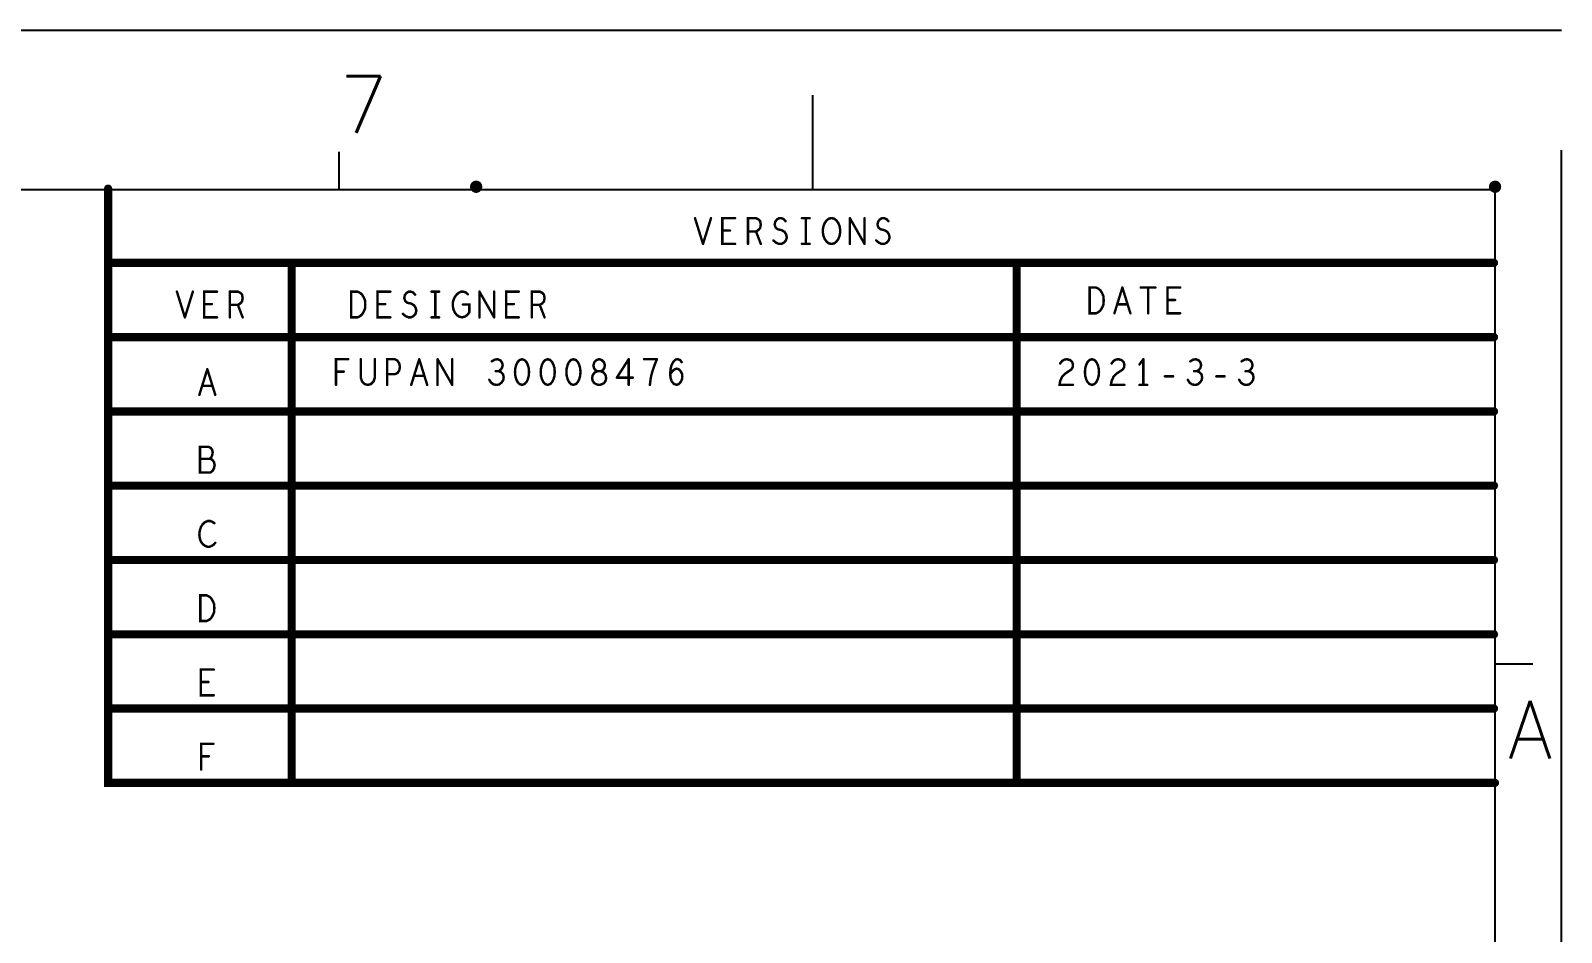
# Model space of a CAD drawing. Header units: millimetres. Extents: x 3362 to 3827, y -139 to 191.
# Drawn here: x 3731.9 to 3827.2, y 135.3 to 191.4 of the extents above; entities that cross this region are included whole.
import ezdxf

# ---------------------------------------------------------------- set-up
doc = ezdxf.new("R2010")
doc.units = ezdxf.units.MM
doc.header["$LTSCALE"] = 23.1
doc.linetypes.add('PHANTOM', pattern=[29.5, 9.5, -1.5, 3, -1.5, 3, -1.5, 9.5])
doc.layers.get('0').update_dxf_attribs({"linetype": 'CONTINUOUS'})
doc.layers.add('0PAPERF', color=2, linetype='PHANTOM', plot=False)
doc.styles.add('SIMPLEX', font='simplex.shx')

# ---------------------------------------------------------------- blocks, each defined once
blk = doc.blocks.new('PAD_R1')
at = {"const_width": 0.5}
blk.add_lwpolyline([(0.25, 0, 1), (-0.25, 0, 1)], format="xyb", close=True, dxfattribs=at)

msp = doc.modelspace()

# ---------------------------------------------------------------- linework, layer by layer
for p, q in [((3780.63, 181.48), (3780.63, 187.379)), ((3751.137, 181.48), (3751.137, 183.839)), ((3823.1, 181.48), (3367.728, 181.48)), ((3823.1, -133.505), (3823.1, 181.48)), ((3823.1, 151.987), (3825.46, 151.987))]:
    msp.add_line(p, q)
for points, const_width in [([(3736.75, 181.556), (3736.75, 144.574), (3823.1, 144.574)], 0.508), ([(3773.289, 179.715), (3773.786, 178.114)], 0.152), ([(3773.786, 178.114), (3774.283, 179.715)], 0.152), ([(3775.784, 178.114), (3774.988, 178.114), (3774.988, 179.715), (3775.784, 179.715)], 0.152), ([(3776.588, 178.114), (3776.588, 179.715), (3777.086, 179.715), (3777.245, 179.635), (3777.345, 179.528), (3777.384, 179.315), (3777.345, 179.101), (3777.225, 178.968), (3777.086, 178.888), (3776.588, 178.888)], 0.152), ([(3778.169, 178.328), (3778.328, 178.194), (3778.507, 178.114), (3778.666, 178.114), (3778.825, 178.194), (3778.945, 178.328), (3779.005, 178.514), (3778.965, 178.701), (3778.865, 178.861), (3778.686, 178.968), (3778.447, 179.021), (3778.308, 179.128), (3778.248, 179.315), (3778.288, 179.501), (3778.388, 179.635), (3778.527, 179.715), (3778.666, 179.715), (3778.806, 179.661), (3778.925, 179.528)], 0.152), ([(3779.948, 179.715), (3780.426, 179.715)], 0.152), ([(3780.187, 179.715), (3780.187, 178.114)], 0.152), ([(3782.93, 178.114), (3782.93, 179.715)], 0.152), ([(3782.93, 179.715), (3783.845, 178.114)], 0.152), ([(3783.845, 178.114), (3783.845, 179.715)], 0.152), ([(3784.57, 178.328), (3784.729, 178.194), (3784.908, 178.114), (3785.067, 178.114), (3785.226, 178.194), (3785.346, 178.328), (3785.405, 178.514), (3785.365, 178.701), (3785.266, 178.861), (3785.087, 178.968), (3784.848, 179.021), (3784.709, 179.128), (3784.649, 179.315), (3784.689, 179.501), (3784.789, 179.635), (3784.928, 179.715), (3785.067, 179.715), (3785.206, 179.661), (3785.326, 179.528)], 0.152), ([(3775.466, 178.941), (3774.988, 178.941)], 0.152), ([(3777.086, 178.888), (3777.384, 178.114)], 0.152), ([(3779.948, 178.114), (3780.426, 178.114)], 0.152), ([(3736.75, 176.933), (3823.034, 176.933)], 0.508), ([(3748.18, 176.933), (3748.18, 144.574)], 0.508), ([(3793.316, 176.933), (3793.316, 144.574)], 0.508), ([(3799.4, 173.796), (3799.897, 175.397)], 0.152), ([(3799.897, 175.397), (3800.395, 173.796)], 0.152), ([(3801.04, 175.397), (3801.955, 175.397)], 0.152), ([(3801.497, 175.397), (3801.497, 173.796)], 0.152), ([(3803.496, 173.796), (3802.7, 173.796), (3802.7, 175.397), (3803.496, 175.397)], 0.152), ([(3741.031, 175.143), (3741.528, 173.542)], 0.152), ([(3741.528, 173.542), (3742.025, 175.143)], 0.152), ([(3743.526, 173.542), (3742.73, 173.542), (3742.73, 175.143), (3743.526, 175.143)], 0.152), ([(3743.208, 174.369), (3742.73, 174.369)], 0.152), ([(3744.33, 173.542), (3744.33, 175.143), (3744.828, 175.143), (3744.987, 175.063), (3745.087, 174.956), (3745.126, 174.743), (3745.087, 174.529), (3744.967, 174.396), (3744.828, 174.316), (3744.33, 174.316)], 0.152), ([(3754.321, 173.542), (3753.525, 173.542), (3753.525, 175.143), (3754.321, 175.143)], 0.152), ([(3754.003, 174.369), (3753.525, 174.369)], 0.152), ([(3755.106, 173.756), (3755.265, 173.622), (3755.444, 173.542), (3755.603, 173.542), (3755.762, 173.622), (3755.882, 173.756), (3755.941, 173.942), (3755.901, 174.129), (3755.802, 174.289), (3755.623, 174.396), (3755.384, 174.449), (3755.245, 174.556), (3755.185, 174.743), (3755.225, 174.929), (3755.325, 175.063), (3755.464, 175.143), (3755.603, 175.143), (3755.742, 175.089), (3755.862, 174.956)], 0.152), ([(3756.885, 175.143), (3757.362, 175.143)], 0.152), ([(3757.124, 175.143), (3757.124, 173.542)], 0.152), ([(3758.843, 174.343), (3759.241, 174.343), (3759.241, 173.862), (3759.122, 173.702), (3758.982, 173.596), (3758.784, 173.542), (3758.585, 173.596), (3758.445, 173.702), (3758.326, 173.862), (3758.246, 174.049), (3758.206, 174.262), (3758.206, 174.449), (3758.246, 174.609), (3758.326, 174.796), (3758.445, 174.956), (3758.565, 175.063), (3758.724, 175.143), (3758.863, 175.143), (3759.022, 175.089), (3759.142, 174.983)], 0.152), ([(3759.866, 173.542), (3759.866, 175.143)], 0.152), ([(3759.866, 175.143), (3760.782, 173.542)], 0.152), ([(3760.782, 173.542), (3760.782, 175.143)], 0.152), ([(3762.322, 173.542), (3761.526, 173.542), (3761.526, 175.143), (3762.322, 175.143)], 0.152), ([(3762.004, 174.369), (3761.526, 174.369)], 0.152), ([(3763.126, 173.542), (3763.126, 175.143), (3763.624, 175.143), (3763.783, 175.063), (3763.883, 174.956), (3763.922, 174.743), (3763.883, 174.529), (3763.763, 174.396), (3763.624, 174.316), (3763.126, 174.316)], 0.152), ([(3800.216, 174.356), (3799.579, 174.356)], 0.152), ([(3803.177, 174.623), (3802.7, 174.623)], 0.152), ([(3744.828, 174.316), (3745.126, 173.542)], 0.152), ([(3756.885, 173.542), (3757.362, 173.542)], 0.152), ([(3763.624, 174.316), (3763.922, 173.542)], 0.152), ([(3736.75, 172.311), (3823.034, 172.311)], 0.508), ([(3750.939, 169.339), (3750.939, 170.939), (3751.695, 170.939)], 0.152), ([(3752.48, 170.939), (3752.48, 169.792), (3752.559, 169.552), (3752.719, 169.392), (3752.917, 169.339), (3753.116, 169.392), (3753.276, 169.552), (3753.355, 169.792), (3753.355, 170.939)], 0.152), ([(3754.12, 169.339), (3754.12, 170.939), (3754.597, 170.939), (3754.756, 170.859), (3754.876, 170.672), (3754.916, 170.459), (3754.876, 170.245), (3754.776, 170.085), (3754.597, 170.005), (3754.12, 170.005)], 0.152), ([(3755.621, 169.339), (3756.118, 170.939)], 0.152), ([(3756.118, 170.939), (3756.615, 169.339)], 0.152), ([(3757.26, 169.339), (3757.26, 170.939)], 0.152), ([(3757.26, 170.939), (3758.176, 169.339)], 0.152), ([(3758.176, 169.339), (3758.176, 170.939)], 0.152), ([(3761.058, 170.192), (3761.177, 170.272), (3761.277, 170.406), (3761.316, 170.566), (3761.277, 170.726), (3761.177, 170.859), (3760.998, 170.939), (3760.819, 170.912), (3760.64, 170.806)], 0.152), ([(3769.158, 170.939), (3768.422, 169.792)], 0.152), ([(3769.158, 169.339), (3769.158, 170.939)], 0.152), ([(3770.918, 170.939), (3770.122, 170.939)], 0.152), ([(3770.48, 169.339), (3770.52, 169.685), (3770.579, 169.979), (3770.659, 170.245), (3770.758, 170.539), (3770.918, 170.939)], 0.152), ([(3771.742, 170.005), (3771.881, 170.192), (3772, 170.299), (3772.16, 170.352), (3772.299, 170.299), (3772.398, 170.192), (3772.478, 170.032), (3772.498, 169.845), (3772.478, 169.685), (3772.398, 169.525), (3772.279, 169.392), (3772.14, 169.339), (3771.981, 169.392), (3771.841, 169.552), (3771.762, 169.792), (3771.742, 170.059), (3771.782, 170.406), (3771.841, 170.592), (3771.941, 170.779), (3772.08, 170.912), (3772.219, 170.939), (3772.359, 170.886), (3772.458, 170.752)], 0.152), ([(3796.024, 170.672), (3796.144, 170.832), (3796.283, 170.912), (3796.442, 170.939), (3796.641, 170.886), (3796.78, 170.752), (3796.82, 170.592), (3796.8, 170.432), (3796.721, 170.299), (3796.323, 170.032), (3796.144, 169.845), (3796.024, 169.579), (3795.984, 169.339), (3796.82, 169.339)], 0.152), ([(3799.225, 170.672), (3799.344, 170.832), (3799.483, 170.912), (3799.643, 170.939), (3799.841, 170.886), (3799.981, 170.752), (3800.02, 170.592), (3800.001, 170.432), (3799.921, 170.299), (3799.523, 170.032), (3799.344, 169.845), (3799.225, 169.579), (3799.185, 169.339), (3800.02, 169.339)], 0.152), ([(3801.203, 170.939), (3800.964, 170.619)], 0.152), ([(3801.203, 169.339), (3801.203, 170.939)], 0.152), ([(3804.542, 170.192), (3804.662, 170.272), (3804.761, 170.406), (3804.801, 170.566), (3804.761, 170.726), (3804.662, 170.859), (3804.483, 170.939), (3804.304, 170.912), (3804.125, 170.806)], 0.152), ([(3807.743, 170.192), (3807.862, 170.272), (3807.962, 170.406), (3808.002, 170.566), (3807.962, 170.726), (3807.862, 170.859), (3807.683, 170.939), (3807.504, 170.912), (3807.325, 170.806)], 0.152), ([(3742.428, 168.716), (3742.925, 170.317)], 0.152), ([(3742.925, 170.317), (3743.422, 168.716)], 0.152), ([(3751.417, 170.165), (3750.939, 170.165)], 0.152), ([(3756.436, 169.899), (3755.8, 169.899)], 0.152), ([(3760.481, 169.659), (3760.6, 169.472), (3760.759, 169.365), (3760.938, 169.339), (3761.098, 169.365), (3761.257, 169.499), (3761.356, 169.659), (3761.376, 169.819), (3761.336, 170.005), (3761.197, 170.139), (3761.058, 170.192), (3760.879, 170.192)], 0.152), ([(3768.422, 169.792), (3769.417, 169.792)], 0.152), ([(3802.544, 169.872), (3803.062, 169.872)], 0.152), ([(3803.966, 169.659), (3804.085, 169.472), (3804.244, 169.365), (3804.423, 169.339), (3804.582, 169.365), (3804.742, 169.499), (3804.841, 169.659), (3804.861, 169.819), (3804.821, 170.005), (3804.682, 170.139), (3804.542, 170.192), (3804.363, 170.192)], 0.152), ([(3805.745, 169.872), (3806.262, 169.872)], 0.152), ([(3807.166, 169.659), (3807.285, 169.472), (3807.444, 169.365), (3807.623, 169.339), (3807.783, 169.365), (3807.942, 169.499), (3808.041, 169.659), (3808.061, 169.819), (3808.021, 170.005), (3807.882, 170.139), (3807.743, 170.192), (3807.564, 170.192)], 0.152), ([(3743.243, 169.276), (3742.607, 169.276)], 0.152), ([(3800.964, 169.339), (3801.442, 169.339)], 0.152), ([(3736.75, 167.688), (3823.034, 167.688)], 0.508), ([(3743.084, 164.744), (3743.164, 164.824), (3743.224, 164.957), (3743.263, 165.144), (3743.224, 165.304), (3743.144, 165.411), (3743.005, 165.491), (3742.467, 165.491), (3742.467, 163.89), (3743.124, 163.89), (3743.263, 163.997), (3743.343, 164.157), (3743.383, 164.344), (3743.343, 164.53), (3743.224, 164.691), (3743.084, 164.744), (3742.467, 164.744)], 0.152), ([(3736.75, 163.065), (3823.034, 163.065)], 0.508), ([(3743.363, 160.734), (3743.243, 160.814), (3743.104, 160.868), (3742.945, 160.868), (3742.766, 160.788), (3742.627, 160.654), (3742.527, 160.494), (3742.448, 160.228), (3742.428, 159.988), (3742.467, 159.748), (3742.527, 159.588), (3742.646, 159.428), (3742.786, 159.321), (3742.925, 159.268), (3743.064, 159.268), (3743.204, 159.321), (3743.323, 159.401), (3743.422, 159.508)], 0.152), ([(3736.75, 158.442), (3823.034, 158.442)], 0.508), ([(3736.75, 153.819), (3823.034, 153.819)], 0.508), ([(3743.323, 150.022), (3742.527, 150.022), (3742.527, 151.622), (3743.323, 151.622)], 0.152), ([(3743.005, 150.849), (3742.527, 150.849)], 0.152), ([(3736.75, 149.197), (3823.034, 149.197)], 0.508), ([(3742.547, 145.399), (3742.547, 146.999), (3743.303, 146.999)], 0.152), ([(3743.025, 146.226), (3742.547, 146.226)], 0.152)]:
    msp.add_lwpolyline(points, dxfattribs=dict(const_width=const_width))
at = {"const_width": 0.152}
for points in [[(3781.787, 178.114), (3781.628, 178.141), (3781.489, 178.248), (3781.369, 178.408), (3781.29, 178.594), (3781.25, 178.808), (3781.25, 179.021), (3781.29, 179.235), (3781.369, 179.421), (3781.489, 179.581), (3781.628, 179.688), (3781.787, 179.715), (3781.946, 179.688), (3782.086, 179.581), (3782.205, 179.421), (3782.284, 179.235), (3782.324, 179.021), (3782.324, 178.808), (3782.284, 178.594), (3782.205, 178.408), (3782.086, 178.248), (3781.946, 178.141)], [(3797.859, 173.796), (3797.859, 175.397), (3798.257, 175.397), (3798.416, 175.317), (3798.536, 175.21), (3798.635, 175.05), (3798.715, 174.863), (3798.735, 174.597), (3798.715, 174.33), (3798.635, 174.143), (3798.536, 173.983), (3798.416, 173.876), (3798.257, 173.796)], [(3751.885, 173.542), (3751.885, 175.143), (3752.283, 175.143), (3752.442, 175.063), (3752.562, 174.956), (3752.661, 174.796), (3752.741, 174.609), (3752.761, 174.343), (3752.741, 174.076), (3752.661, 173.889), (3752.562, 173.729), (3752.442, 173.622), (3752.283, 173.542)], [(3762.519, 170.939), (3762.359, 170.886), (3762.24, 170.752), (3762.16, 170.592), (3762.101, 170.379), (3762.081, 170.139), (3762.101, 169.899), (3762.16, 169.685), (3762.24, 169.525), (3762.359, 169.392), (3762.519, 169.339), (3762.678, 169.392), (3762.797, 169.525), (3762.877, 169.685), (3762.936, 169.899), (3762.956, 170.139), (3762.936, 170.379), (3762.877, 170.592), (3762.797, 170.752), (3762.678, 170.886)], [(3764.119, 170.939), (3763.96, 170.886), (3763.84, 170.752), (3763.761, 170.592), (3763.701, 170.379), (3763.681, 170.139), (3763.701, 169.899), (3763.761, 169.685), (3763.84, 169.525), (3763.96, 169.392), (3764.119, 169.339), (3764.278, 169.392), (3764.397, 169.525), (3764.477, 169.685), (3764.537, 169.899), (3764.556, 170.139), (3764.537, 170.379), (3764.477, 170.592), (3764.397, 170.752), (3764.278, 170.886)], [(3765.719, 170.939), (3765.56, 170.886), (3765.44, 170.752), (3765.361, 170.592), (3765.301, 170.379), (3765.281, 170.139), (3765.301, 169.899), (3765.361, 169.685), (3765.44, 169.525), (3765.56, 169.392), (3765.719, 169.339), (3765.878, 169.392), (3765.998, 169.525), (3766.077, 169.685), (3766.137, 169.899), (3766.157, 170.139), (3766.137, 170.379), (3766.077, 170.592), (3765.998, 170.752), (3765.878, 170.886)], [(3767.319, 169.339), (3767.458, 169.365), (3767.618, 169.445), (3767.717, 169.579), (3767.757, 169.765), (3767.717, 169.952), (3767.598, 170.112), (3767.419, 170.192), (3767.22, 170.192), (3767.1, 170.245), (3767.001, 170.379), (3766.961, 170.566), (3767.021, 170.752), (3767.16, 170.886), (3767.319, 170.939), (3767.478, 170.886), (3767.618, 170.752), (3767.677, 170.566), (3767.638, 170.379), (3767.538, 170.245), (3767.419, 170.192), (3767.22, 170.192), (3767.041, 170.112), (3766.921, 169.952), (3766.882, 169.765), (3766.921, 169.579), (3767.021, 169.445), (3767.18, 169.365)], [(3798.002, 170.939), (3797.843, 170.886), (3797.724, 170.752), (3797.644, 170.592), (3797.585, 170.379), (3797.565, 170.139), (3797.585, 169.899), (3797.644, 169.685), (3797.724, 169.525), (3797.843, 169.392), (3798.002, 169.339), (3798.162, 169.392), (3798.281, 169.525), (3798.361, 169.685), (3798.42, 169.899), (3798.44, 170.139), (3798.42, 170.379), (3798.361, 170.592), (3798.281, 170.752), (3798.162, 170.886)], [(3742.487, 154.645), (3742.487, 156.245), (3742.885, 156.245), (3743.044, 156.165), (3743.164, 156.058), (3743.263, 155.898), (3743.343, 155.712), (3743.363, 155.445), (3743.343, 155.178), (3743.263, 154.992), (3743.164, 154.831), (3743.044, 154.725), (3742.885, 154.645)]]:
    msp.add_lwpolyline(points, close=True, dxfattribs=at)
at = {"layer": '0PAPERF'}
for p, q in [((3827.229, 191.387), (3361.779, 191.387)), ((3827.229, -139.449), (3827.229, 191.387))]:
    msp.add_line(p, q, dxfattribs=at)

# ---------------------------------------------------------------- block references
for p, xscale, yscale in [((3759.664, 181.67), 0.762, 0.762), ((3823.1, 181.67), 0.762, 0.762), ((3823.1, 181.67), 0.762, 0.762), ((3736.75, 181.556), 0.508, 0.508), ((3773.289, 179.715), 0.1524, 0.1524), ((3774.283, 179.715), 0.1524, 0.1524), ((3775.784, 179.715), 0.1524, 0.1524), ((3778.925, 179.528), 0.1524, 0.1524), ((3779.948, 179.715), 0.1524, 0.1524), ((3780.187, 179.715), 0.1524, 0.1524), ((3780.426, 179.715), 0.1524, 0.1524), ((3782.93, 179.715), 0.1524, 0.1524), ((3782.93, 179.715), 0.1524, 0.1524), ((3783.845, 179.715), 0.1524, 0.1524), ((3785.326, 179.528), 0.1524, 0.1524), ((3774.988, 178.941), 0.1524, 0.1524), ((3775.466, 178.941), 0.1524, 0.1524), ((3776.588, 178.888), 0.1524, 0.1524), ((3777.086, 178.888), 0.1524, 0.1524), ((3778.169, 178.328), 0.1524, 0.1524), ((3784.57, 178.328), 0.1524, 0.1524), ((3773.786, 178.114), 0.1524, 0.1524), ((3773.786, 178.114), 0.1524, 0.1524), ((3775.784, 178.114), 0.1524, 0.1524), ((3776.588, 178.114), 0.1524, 0.1524), ((3777.384, 178.114), 0.1524, 0.1524), ((3779.948, 178.114), 0.1524, 0.1524), ((3780.187, 178.114), 0.1524, 0.1524), ((3780.426, 178.114), 0.1524, 0.1524), ((3782.93, 178.114), 0.1524, 0.1524), ((3783.845, 178.114), 0.1524, 0.1524), ((3783.845, 178.114), 0.1524, 0.1524), ((3736.75, 176.933), 0.508, 0.508), ((3748.18, 176.933), 0.508, 0.508), ((3793.316, 176.933), 0.508, 0.508), ((3823.034, 176.933), 0.508, 0.508), ((3799.897, 175.397), 0.1524, 0.1524), ((3799.897, 175.397), 0.1524, 0.1524), ((3801.04, 175.397), 0.1524, 0.1524), ((3801.497, 175.397), 0.1524, 0.1524), ((3801.955, 175.397), 0.1524, 0.1524), ((3803.496, 175.397), 0.1524, 0.1524), ((3741.031, 175.143), 0.1524, 0.1524), ((3742.025, 175.143), 0.1524, 0.1524), ((3742.73, 174.369), 0.1524, 0.1524), ((3743.208, 174.369), 0.1524, 0.1524), ((3743.526, 175.143), 0.1524, 0.1524), ((3753.525, 174.369), 0.1524, 0.1524), ((3754.003, 174.369), 0.1524, 0.1524), ((3754.321, 175.143), 0.1524, 0.1524), ((3755.862, 174.956), 0.1524, 0.1524), ((3756.885, 175.143), 0.1524, 0.1524), ((3757.124, 175.143), 0.1524, 0.1524), ((3757.362, 175.143), 0.1524, 0.1524), ((3758.843, 174.343), 0.1524, 0.1524), ((3759.142, 174.983), 0.1524, 0.1524), ((3759.866, 175.143), 0.1524, 0.1524), ((3759.866, 175.143), 0.1524, 0.1524), ((3760.782, 175.143), 0.1524, 0.1524), ((3761.526, 174.369), 0.1524, 0.1524), ((3762.004, 174.369), 0.1524, 0.1524), ((3762.322, 175.143), 0.1524, 0.1524), ((3799.579, 174.356), 0.1524, 0.1524), ((3800.216, 174.356), 0.1524, 0.1524), ((3802.7, 174.623), 0.1524, 0.1524), ((3803.177, 174.623), 0.1524, 0.1524), ((3741.528, 173.542), 0.1524, 0.1524), ((3741.528, 173.542), 0.1524, 0.1524), ((3743.526, 173.542), 0.1524, 0.1524), ((3744.33, 174.316), 0.1524, 0.1524), ((3744.33, 173.542), 0.1524, 0.1524), ((3744.828, 174.316), 0.1524, 0.1524), ((3745.126, 173.542), 0.1524, 0.1524), ((3754.321, 173.542), 0.1524, 0.1524), ((3755.106, 173.756), 0.1524, 0.1524), ((3756.885, 173.542), 0.1524, 0.1524), ((3757.124, 173.542), 0.1524, 0.1524), ((3757.362, 173.542), 0.1524, 0.1524), ((3759.866, 173.542), 0.1524, 0.1524), ((3760.782, 173.542), 0.1524, 0.1524), ((3760.782, 173.542), 0.1524, 0.1524), ((3762.322, 173.542), 0.1524, 0.1524), ((3763.126, 174.316), 0.1524, 0.1524), ((3763.126, 173.542), 0.1524, 0.1524), ((3763.624, 174.316), 0.1524, 0.1524), ((3763.922, 173.542), 0.1524, 0.1524), ((3799.4, 173.796), 0.1524, 0.1524), ((3800.395, 173.796), 0.1524, 0.1524), ((3801.497, 173.796), 0.1524, 0.1524), ((3803.496, 173.796), 0.1524, 0.1524), ((3736.75, 172.311), 0.508, 0.508), ((3823.034, 172.311), 0.508, 0.508), ((3751.695, 170.939), 0.1524, 0.1524), ((3752.48, 170.939), 0.1524, 0.1524), ((3753.355, 170.939), 0.1524, 0.1524), ((3756.118, 170.939), 0.1524, 0.1524), ((3756.118, 170.939), 0.1524, 0.1524), ((3757.26, 170.939), 0.1524, 0.1524), ((3757.26, 170.939), 0.1524, 0.1524), ((3758.176, 170.939), 0.1524, 0.1524), ((3760.64, 170.806), 0.1524, 0.1524), ((3769.158, 170.939), 0.1524, 0.1524), ((3769.158, 170.939), 0.1524, 0.1524), ((3770.122, 170.939), 0.1524, 0.1524), ((3770.918, 170.939), 0.1524, 0.1524), ((3770.918, 170.939), 0.1524, 0.1524), ((3772.458, 170.752), 0.1524, 0.1524), ((3796.024, 170.672), 0.1524, 0.1524), ((3799.225, 170.672), 0.1524, 0.1524), ((3800.964, 170.619), 0.1524, 0.1524), ((3801.203, 170.939), 0.1524, 0.1524), ((3801.203, 170.939), 0.1524, 0.1524), ((3804.125, 170.806), 0.1524, 0.1524), ((3807.325, 170.806), 0.1524, 0.1524), ((3742.925, 170.317), 0.1524, 0.1524), ((3742.925, 170.317), 0.1524, 0.1524), ((3750.939, 170.165), 0.1524, 0.1524), ((3751.417, 170.165), 0.1524, 0.1524), ((3754.12, 170.005), 0.1524, 0.1524), ((3755.8, 169.899), 0.1524, 0.1524), ((3756.436, 169.899), 0.1524, 0.1524), ((3760.481, 169.659), 0.1524, 0.1524), ((3760.879, 170.192), 0.1524, 0.1524), ((3761.058, 170.192), 0.1524, 0.1524), ((3768.422, 169.792), 0.1524, 0.1524), ((3768.422, 169.792), 0.1524, 0.1524), ((3769.417, 169.792), 0.1524, 0.1524), ((3771.742, 170.005), 0.1524, 0.1524), ((3802.544, 169.872), 0.1524, 0.1524), ((3803.062, 169.872), 0.1524, 0.1524), ((3803.966, 169.659), 0.1524, 0.1524), ((3804.363, 170.192), 0.1524, 0.1524), ((3804.542, 170.192), 0.1524, 0.1524), ((3805.745, 169.872), 0.1524, 0.1524), ((3806.262, 169.872), 0.1524, 0.1524), ((3807.166, 169.659), 0.1524, 0.1524), ((3807.564, 170.192), 0.1524, 0.1524), ((3807.743, 170.192), 0.1524, 0.1524), ((3742.428, 168.716), 0.1524, 0.1524), ((3742.607, 169.276), 0.1524, 0.1524), ((3743.243, 169.276), 0.1524, 0.1524), ((3743.422, 168.716), 0.1524, 0.1524), ((3750.939, 169.339), 0.1524, 0.1524), ((3754.12, 169.339), 0.1524, 0.1524), ((3755.621, 169.339), 0.1524, 0.1524), ((3756.615, 169.339), 0.1524, 0.1524), ((3757.26, 169.339), 0.1524, 0.1524), ((3758.176, 169.339), 0.1524, 0.1524), ((3758.176, 169.339), 0.1524, 0.1524), ((3769.158, 169.339), 0.1524, 0.1524), ((3770.48, 169.339), 0.1524, 0.1524), ((3796.82, 169.339), 0.1524, 0.1524), ((3800.02, 169.339), 0.1524, 0.1524), ((3800.964, 169.339), 0.1524, 0.1524), ((3801.203, 169.339), 0.1524, 0.1524), ((3801.442, 169.339), 0.1524, 0.1524), ((3736.75, 167.688), 0.508, 0.508), ((3823.034, 167.688), 0.508, 0.508), ((3742.467, 164.744), 0.1524, 0.1524), ((3743.084, 164.744), 0.1524, 0.1524), ((3736.75, 163.065), 0.508, 0.508), ((3823.034, 163.065), 0.508, 0.508), ((3743.363, 160.734), 0.1524, 0.1524), ((3743.422, 159.508), 0.1524, 0.1524), ((3736.75, 158.442), 0.508, 0.508), ((3823.034, 158.442), 0.508, 0.508), ((3736.75, 153.819), 0.508, 0.508), ((3823.034, 153.819), 0.508, 0.508), ((3743.323, 151.622), 0.1524, 0.1524), ((3742.527, 150.849), 0.1524, 0.1524), ((3743.005, 150.849), 0.1524, 0.1524), ((3743.323, 150.022), 0.1524, 0.1524), ((3736.75, 149.197), 0.508, 0.508), ((3823.034, 149.197), 0.508, 0.508), ((3743.303, 146.999), 0.1524, 0.1524), ((3742.547, 146.226), 0.1524, 0.1524), ((3743.025, 146.226), 0.1524, 0.1524), ((3742.547, 145.399), 0.1524, 0.1524), ((3748.18, 144.574), 0.508, 0.508), ((3793.316, 144.574), 0.508, 0.508), ((3823.1, 144.574), 0.508, 0.508)]:
    msp.add_blockref('PAD_R1', p, dxfattribs=dict(xscale=xscale, yscale=yscale))

# ---------------------------------------------------------------- texts
at = {"style": 'SIMPLEX'}
for s, height, p in [('7', 3.539, (3751.137, 185.019)), ('A', 3.586, (3823.907, 146.088))]:
    msp.add_text(s, height=height, dxfattribs=at).set_placement(p)

doc.saveas('drawing.dxf')
